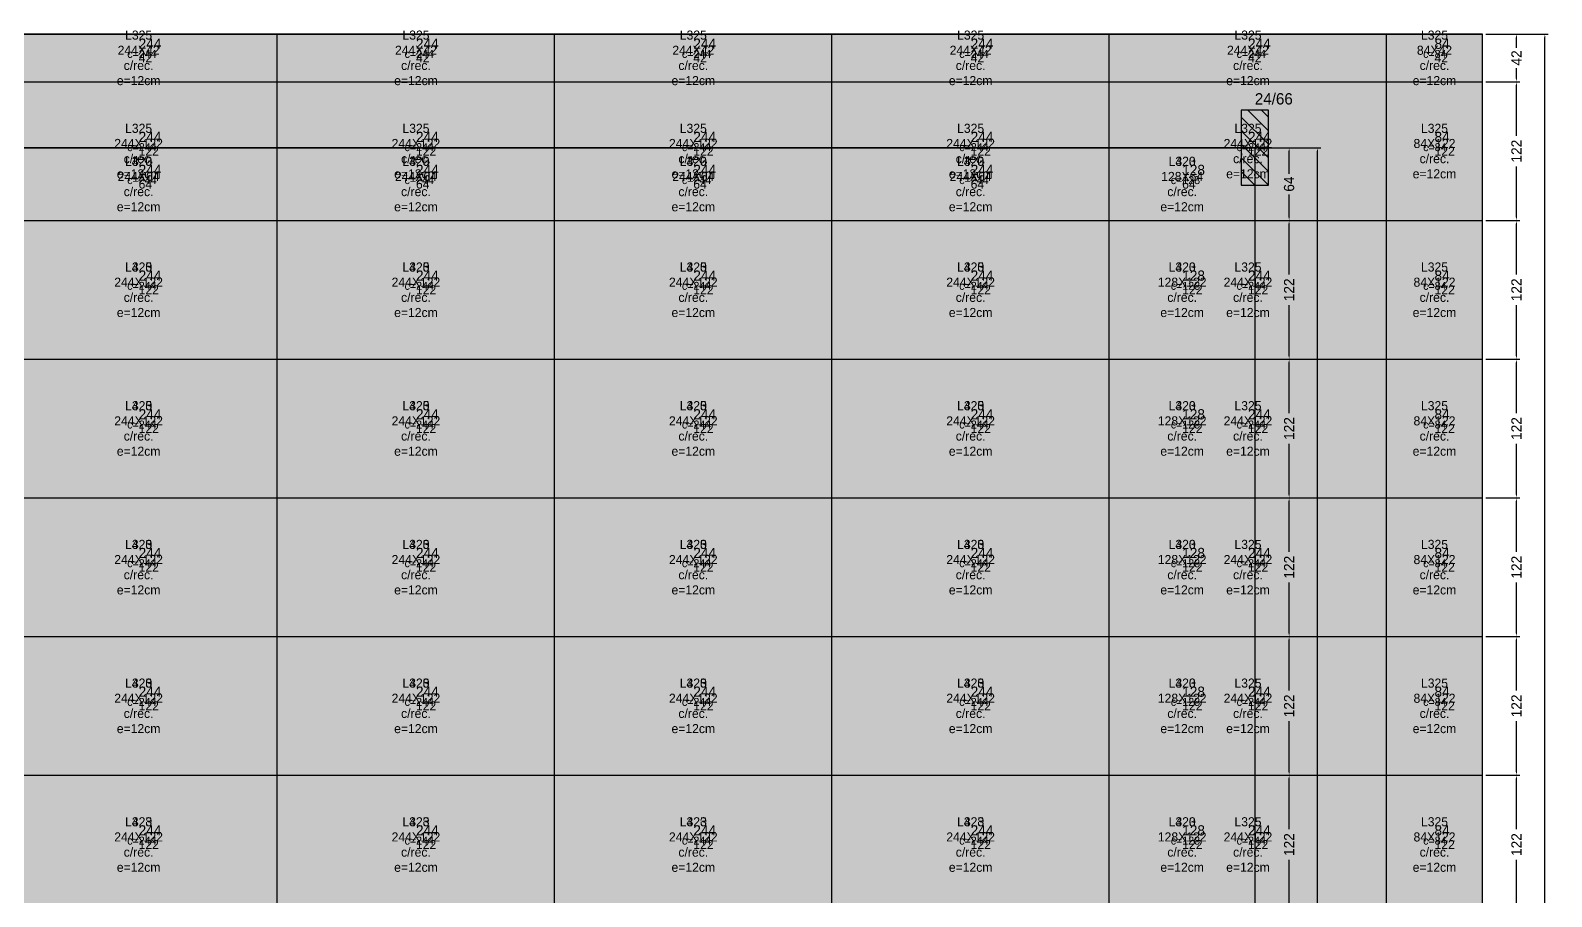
# Model space of a CAD drawing. Extents: x -13000 to 6245, y -61 to 2973.
# Drawn here: x 4907 to 6245, y 2211 to 2973 of the extents above; entities that cross this region are included whole.
import ezdxf

# ---------------------------------------------------------------- set-up
doc = ezdxf.new("R2010")
doc.units = 0
for name, color, linetype in [('3', 3, 'Continuous'), ('4', 4, 'Continuous'), ('7', 7, 'Continuous'), ('AUX00', 7, 'Continuous'), ('Hachura', 251, 'Continuous'), ('Painéis', 200, 'Continuous')]:
    doc.layers.add(name, color=color, linetype=linetype)
doc.dimstyles.new('COTA PAINEL-50', dxfattribs={"dimtxt": 9, "dimasz": 3, "dimexe": 3, "dimexo": 3, "dimgap": 3, "dimtad": 1, "dimdec": 1, "dimcen": 2.5, "dimclrd": 4, "dimclre": 4, "dimclrt": 240, "dimazin": 3, "dimtfac": 1, "dimtmove": 0, "dimatfit": 3})

# ---------------------------------------------------------------- blocks, each defined once
blk = doc.blocks.new('_CLOSEDFILLED')
at = {"color": 0, "linetype": 'BYBLOCK'}
blk.add_solid([(-1, 0.16), (0, 0), (-1, -0.16)], dxfattribs=at)
blk = doc.blocks.new('*D563')
at = {"color": 4}
for p, q in [((5987.2, 2318), (6017.2, 2318)), ((6014.2, 2270.5), (6014.2, 2315)), ((6014.2, 2199), (6014.2, 2243.5)), ((5987.2, 2196), (6017.2, 2196))]:
    blk.add_line(p, q, dxfattribs=at)
at = {"layer": 'Defpoints'}
for p in [(5984.2, 2318), (5984.2, 2196), (6014.2, 2196)]:
    blk.add_point(p, dxfattribs=at)
at = {"layer": 'Painéis', "color": 4, "xscale": 3, "yscale": 3}
for p, rotation in [((6014.2, 2318), 90), ((6014.2, 2196), 270)]:
    blk.add_blockref('_CLOSEDFILLED', p, dxfattribs=dict(at, rotation=rotation))
at = {"layer": 'Painéis', "color": 240, "insert": (6014.2, 2257), "char_height": 9, "attachment_point": 5, "rotation": 90}
blk.add_mtext('122', dxfattribs=at)
blk = doc.blocks.new('*D564')
at = {"color": 4}
for p, q in [((5987.2, 2440), (6017.2, 2440)), ((6014.2, 2392.5), (6014.2, 2437)), ((6014.2, 2321), (6014.2, 2365.5)), ((5987.2, 2318), (6017.2, 2318))]:
    blk.add_line(p, q, dxfattribs=at)
at = {"layer": 'Defpoints'}
for p in [(5984.2, 2440), (5984.2, 2318), (6014.2, 2318)]:
    blk.add_point(p, dxfattribs=at)
at = {"layer": 'Painéis', "color": 4, "xscale": 3, "yscale": 3}
for p, rotation in [((6014.2, 2440), 90), ((6014.2, 2318), 270)]:
    blk.add_blockref('_CLOSEDFILLED', p, dxfattribs=dict(at, rotation=rotation))
at = {"layer": 'Painéis', "color": 240, "insert": (6014.2, 2379), "char_height": 9, "attachment_point": 5, "rotation": 90}
blk.add_mtext('122', dxfattribs=at)
blk = doc.blocks.new('*D565')
at = {"color": 4}
for p, q in [((5987.2, 2562), (6017.2, 2562)), ((6014.2, 2514.5), (6014.2, 2559)), ((6014.2, 2443), (6014.2, 2487.5)), ((5987.2, 2440), (6017.2, 2440))]:
    blk.add_line(p, q, dxfattribs=at)
at = {"layer": 'Defpoints'}
for p in [(5984.2, 2562), (5984.2, 2440), (6014.2, 2440)]:
    blk.add_point(p, dxfattribs=at)
at = {"layer": 'Painéis', "color": 4, "xscale": 3, "yscale": 3}
for p, rotation in [((6014.2, 2562), 90), ((6014.2, 2440), 270)]:
    blk.add_blockref('_CLOSEDFILLED', p, dxfattribs=dict(at, rotation=rotation))
at = {"layer": 'Painéis', "color": 240, "insert": (6014.2, 2501), "char_height": 9, "attachment_point": 5, "rotation": 90}
blk.add_mtext('122', dxfattribs=at)
blk = doc.blocks.new('*D566')
at = {"color": 4}
for p, q in [((5987.2, 2684), (6017.2, 2684)), ((6014.2, 2636.5), (6014.2, 2681)), ((6014.2, 2565), (6014.2, 2609.5)), ((5987.2, 2562), (6017.2, 2562))]:
    blk.add_line(p, q, dxfattribs=at)
at = {"layer": 'Defpoints'}
for p in [(5984.2, 2684), (5984.2, 2562), (6014.2, 2562)]:
    blk.add_point(p, dxfattribs=at)
at = {"layer": 'Painéis', "color": 4, "xscale": 3, "yscale": 3}
for p, rotation in [((6014.2, 2684), 90), ((6014.2, 2562), 270)]:
    blk.add_blockref('_CLOSEDFILLED', p, dxfattribs=dict(at, rotation=rotation))
at = {"layer": 'Painéis', "color": 240, "insert": (6014.2, 2623), "char_height": 9, "attachment_point": 5, "rotation": 90}
blk.add_mtext('122', dxfattribs=at)
blk = doc.blocks.new('*D567')
at = {"color": 4}
for p, q in [((5987.2, 2806), (6017.2, 2806)), ((6014.2, 2758.5), (6014.2, 2803)), ((6014.2, 2687), (6014.2, 2731.5)), ((5987.2, 2684), (6017.2, 2684))]:
    blk.add_line(p, q, dxfattribs=at)
at = {"layer": 'Defpoints'}
for p in [(5984.2, 2806), (5984.2, 2684), (6014.2, 2684)]:
    blk.add_point(p, dxfattribs=at)
at = {"layer": 'Painéis', "color": 4, "xscale": 3, "yscale": 3}
for p, rotation in [((6014.2, 2806), 90), ((6014.2, 2684), 270)]:
    blk.add_blockref('_CLOSEDFILLED', p, dxfattribs=dict(at, rotation=rotation))
at = {"layer": 'Painéis', "color": 240, "insert": (6014.2, 2745), "char_height": 9, "attachment_point": 5, "rotation": 90}
blk.add_mtext('122', dxfattribs=at)
blk = doc.blocks.new('*D568')
at = {"color": 4}
for p, q in [((5987.2, 2870), (6017.2, 2870)), ((6014.2, 2847), (6014.2, 2867)), ((6014.2, 2809), (6014.2, 2829)), ((5987.2, 2806), (6017.2, 2806))]:
    blk.add_line(p, q, dxfattribs=at)
at = {"layer": 'Defpoints'}
for p in [(5984.2, 2870), (5984.2, 2806), (6014.2, 2806)]:
    blk.add_point(p, dxfattribs=at)
at = {"layer": 'Painéis', "color": 4, "xscale": 3, "yscale": 3}
for p, rotation in [((6014.2, 2870), 90), ((6014.2, 2806), 270)]:
    blk.add_blockref('_CLOSEDFILLED', p, dxfattribs=dict(at, rotation=rotation))
at = {"layer": 'Painéis', "color": 240, "insert": (6014.2, 2838), "char_height": 9, "attachment_point": 5, "rotation": 90}
blk.add_mtext('64', dxfattribs=at)
blk = doc.blocks.new('*D569')
at = {"color": 4}
for p, q in [((5987.2, 2870), (6042.2, 2870)), ((6039.2, 1453), (6039.2, 2867)), ((6039.2, 3), (6039.2, 1417)), ((5987.2, 0), (6042.2, 0))]:
    blk.add_line(p, q, dxfattribs=at)
at = {"layer": 'Defpoints'}
for p in [(5984.2, 2870), (5984.2, 0), (6039.2, 0)]:
    blk.add_point(p, dxfattribs=at)
at = {"layer": 'Painéis', "color": 4, "xscale": 3, "yscale": 3}
for p, rotation in [((6039.2, 2870), 90), ((6039.2, 0), 270)]:
    blk.add_blockref('_CLOSEDFILLED', p, dxfattribs=dict(at, rotation=rotation))
at = {"layer": 'Painéis', "color": 240, "insert": (6039.2, 1435), "char_height": 9, "attachment_point": 5, "rotation": 90}
blk.add_mtext('2870', dxfattribs=at)
blk = doc.blocks.new('*D620')
at = {"color": 4}
for p, q in [((6187.2, 2318), (6217.2, 2318)), ((6214.2, 2270.5), (6214.2, 2315)), ((6214.2, 2199), (6214.2, 2243.5)), ((6187.2, 2196), (6217.2, 2196))]:
    blk.add_line(p, q, dxfattribs=at)
at = {"layer": 'Defpoints'}
for p in [(6184.2, 2318), (6184.2, 2196), (6214.2, 2196)]:
    blk.add_point(p, dxfattribs=at)
at = {"layer": 'Painéis', "color": 4, "xscale": 3, "yscale": 3}
for p, rotation in [((6214.2, 2318), 90), ((6214.2, 2196), 270)]:
    blk.add_blockref('_CLOSEDFILLED', p, dxfattribs=dict(at, rotation=rotation))
at = {"layer": 'Painéis', "color": 240, "insert": (6214.2, 2257), "char_height": 9, "attachment_point": 5, "rotation": 90}
blk.add_mtext('122', dxfattribs=at)
blk = doc.blocks.new('*D621')
at = {"color": 4}
for p, q in [((6187.2, 2440), (6217.2, 2440)), ((6214.2, 2392.5), (6214.2, 2437)), ((6214.2, 2321), (6214.2, 2365.5)), ((6187.2, 2318), (6217.2, 2318))]:
    blk.add_line(p, q, dxfattribs=at)
at = {"layer": 'Defpoints'}
for p in [(6184.2, 2440), (6184.2, 2318), (6214.2, 2318)]:
    blk.add_point(p, dxfattribs=at)
at = {"layer": 'Painéis', "color": 4, "xscale": 3, "yscale": 3}
for p, rotation in [((6214.2, 2440), 90), ((6214.2, 2318), 270)]:
    blk.add_blockref('_CLOSEDFILLED', p, dxfattribs=dict(at, rotation=rotation))
at = {"layer": 'Painéis', "color": 240, "insert": (6214.2, 2379), "char_height": 9, "attachment_point": 5, "rotation": 90}
blk.add_mtext('122', dxfattribs=at)
blk = doc.blocks.new('*D622')
at = {"color": 4}
for p, q in [((6187.2, 2562), (6217.2, 2562)), ((6214.2, 2514.5), (6214.2, 2559)), ((6214.2, 2443), (6214.2, 2487.5)), ((6187.2, 2440), (6217.2, 2440))]:
    blk.add_line(p, q, dxfattribs=at)
at = {"layer": 'Defpoints'}
for p in [(6184.2, 2562), (6184.2, 2440), (6214.2, 2440)]:
    blk.add_point(p, dxfattribs=at)
at = {"layer": 'Painéis', "color": 4, "xscale": 3, "yscale": 3}
for p, rotation in [((6214.2, 2562), 90), ((6214.2, 2440), 270)]:
    blk.add_blockref('_CLOSEDFILLED', p, dxfattribs=dict(at, rotation=rotation))
at = {"layer": 'Painéis', "color": 240, "insert": (6214.2, 2501), "char_height": 9, "attachment_point": 5, "rotation": 90}
blk.add_mtext('122', dxfattribs=at)
blk = doc.blocks.new('*D623')
at = {"color": 4}
for p, q in [((6187.2, 2684), (6217.2, 2684)), ((6214.2, 2636.5), (6214.2, 2681)), ((6214.2, 2565), (6214.2, 2609.5)), ((6187.2, 2562), (6217.2, 2562))]:
    blk.add_line(p, q, dxfattribs=at)
at = {"layer": 'Defpoints'}
for p in [(6184.2, 2684), (6184.2, 2562), (6214.2, 2562)]:
    blk.add_point(p, dxfattribs=at)
at = {"layer": 'Painéis', "color": 4, "xscale": 3, "yscale": 3}
for p, rotation in [((6214.2, 2684), 90), ((6214.2, 2562), 270)]:
    blk.add_blockref('_CLOSEDFILLED', p, dxfattribs=dict(at, rotation=rotation))
at = {"layer": 'Painéis', "color": 240, "insert": (6214.2, 2623), "char_height": 9, "attachment_point": 5, "rotation": 90}
blk.add_mtext('122', dxfattribs=at)
blk = doc.blocks.new('*D624')
at = {"color": 4}
for p, q in [((6187.2, 2806), (6217.2, 2806)), ((6214.2, 2758.5), (6214.2, 2803)), ((6214.2, 2687), (6214.2, 2731.5)), ((6187.2, 2684), (6217.2, 2684))]:
    blk.add_line(p, q, dxfattribs=at)
at = {"layer": 'Defpoints'}
for p in [(6184.2, 2806), (6184.2, 2684), (6214.2, 2684)]:
    blk.add_point(p, dxfattribs=at)
at = {"layer": 'Painéis', "color": 4, "xscale": 3, "yscale": 3}
for p, rotation in [((6214.2, 2806), 90), ((6214.2, 2684), 270)]:
    blk.add_blockref('_CLOSEDFILLED', p, dxfattribs=dict(at, rotation=rotation))
at = {"layer": 'Painéis', "color": 240, "insert": (6214.2, 2745), "char_height": 9, "attachment_point": 5, "rotation": 90}
blk.add_mtext('122', dxfattribs=at)
blk = doc.blocks.new('*D625')
at = {"color": 4}
for p, q in [((6187.2, 2928), (6217.2, 2928)), ((6214.2, 2880.5), (6214.2, 2925)), ((6214.2, 2809), (6214.2, 2853.5)), ((6187.2, 2806), (6217.2, 2806))]:
    blk.add_line(p, q, dxfattribs=at)
at = {"layer": 'Defpoints'}
for p in [(6184.2, 2928), (6184.2, 2806), (6214.2, 2806)]:
    blk.add_point(p, dxfattribs=at)
at = {"layer": 'Painéis', "color": 4, "xscale": 3, "yscale": 3}
for p, rotation in [((6214.2, 2928), 90), ((6214.2, 2806), 270)]:
    blk.add_blockref('_CLOSEDFILLED', p, dxfattribs=dict(at, rotation=rotation))
at = {"layer": 'Painéis', "color": 240, "insert": (6214.2, 2867), "char_height": 9, "attachment_point": 5, "rotation": 90}
blk.add_mtext('122', dxfattribs=at)
blk = doc.blocks.new('*D626')
at = {"color": 4}
for p, q in [((6187.2, 2970), (6217.2, 2970)), ((6214.2, 2958), (6214.2, 2967)), ((6214.2, 2931), (6214.2, 2940)), ((6187.2, 2928), (6217.2, 2928))]:
    blk.add_line(p, q, dxfattribs=at)
at = {"layer": 'Defpoints'}
for p in [(6184.2, 2970), (6184.2, 2928), (6214.2, 2928)]:
    blk.add_point(p, dxfattribs=at)
at = {"layer": 'Painéis', "color": 4, "xscale": 3, "yscale": 3}
for p, rotation in [((6214.2, 2970), 90), ((6214.2, 2928), 270)]:
    blk.add_blockref('_CLOSEDFILLED', p, dxfattribs=dict(at, rotation=rotation))
at = {"layer": 'Painéis', "color": 240, "insert": (6214.2, 2949), "char_height": 9, "attachment_point": 5, "rotation": 90}
blk.add_mtext('42', dxfattribs=at)
blk = doc.blocks.new('*D627')
at = {"color": 4}
for p, q in [((6187.2, 2970), (6242.2, 2970)), ((6239.2, 1503), (6239.2, 2967)), ((6239.2, 3), (6239.2, 1467)), ((6187.2, 0), (6242.2, 0))]:
    blk.add_line(p, q, dxfattribs=at)
at = {"layer": 'Defpoints'}
for p in [(6184.2, 2970), (6184.2, 0), (6239.2, 0)]:
    blk.add_point(p, dxfattribs=at)
at = {"layer": 'Painéis', "color": 4, "xscale": 3, "yscale": 3}
for p, rotation in [((6239.2, 2970), 90), ((6239.2, 0), 270)]:
    blk.add_blockref('_CLOSEDFILLED', p, dxfattribs=dict(at, rotation=rotation))
at = {"layer": 'Painéis', "color": 240, "insert": (6239.2, 1485), "char_height": 9, "attachment_point": 5, "rotation": 90}
blk.add_mtext('2970', dxfattribs=at)
blk = doc.blocks.new('*D837')
at = {"color": 4}
for p, q in [((5987.2, 2318), (6017.2, 2318)), ((6014.2, 2270.5), (6014.2, 2315)), ((6014.2, 2199), (6014.2, 2243.5)), ((5987.2, 2196), (6017.2, 2196))]:
    blk.add_line(p, q, dxfattribs=at)
at = {"layer": 'Defpoints'}
for p in [(5984.2, 2318), (5984.2, 2196), (6014.2, 2196)]:
    blk.add_point(p, dxfattribs=at)
at = {"layer": 'Painéis', "color": 4, "xscale": 3, "yscale": 3}
for p, rotation in [((6014.2, 2318), 90), ((6014.2, 2196), 270)]:
    blk.add_blockref('_CLOSEDFILLED', p, dxfattribs=dict(at, rotation=rotation))
at = {"layer": 'Painéis', "color": 240, "insert": (6014.2, 2257), "char_height": 9, "attachment_point": 5, "rotation": 90}
blk.add_mtext('122', dxfattribs=at)
blk = doc.blocks.new('*D838')
at = {"color": 4}
for p, q in [((5987.2, 2440), (6017.2, 2440)), ((6014.2, 2392.5), (6014.2, 2437)), ((6014.2, 2321), (6014.2, 2365.5)), ((5987.2, 2318), (6017.2, 2318))]:
    blk.add_line(p, q, dxfattribs=at)
at = {"layer": 'Defpoints'}
for p in [(5984.2, 2440), (5984.2, 2318), (6014.2, 2318)]:
    blk.add_point(p, dxfattribs=at)
at = {"layer": 'Painéis', "color": 4, "xscale": 3, "yscale": 3}
for p, rotation in [((6014.2, 2440), 90), ((6014.2, 2318), 270)]:
    blk.add_blockref('_CLOSEDFILLED', p, dxfattribs=dict(at, rotation=rotation))
at = {"layer": 'Painéis', "color": 240, "insert": (6014.2, 2379), "char_height": 9, "attachment_point": 5, "rotation": 90}
blk.add_mtext('122', dxfattribs=at)
blk = doc.blocks.new('*D839')
at = {"color": 4}
for p, q in [((5987.2, 2562), (6017.2, 2562)), ((6014.2, 2514.5), (6014.2, 2559)), ((6014.2, 2443), (6014.2, 2487.5)), ((5987.2, 2440), (6017.2, 2440))]:
    blk.add_line(p, q, dxfattribs=at)
at = {"layer": 'Defpoints'}
for p in [(5984.2, 2562), (5984.2, 2440), (6014.2, 2440)]:
    blk.add_point(p, dxfattribs=at)
at = {"layer": 'Painéis', "color": 4, "xscale": 3, "yscale": 3}
for p, rotation in [((6014.2, 2562), 90), ((6014.2, 2440), 270)]:
    blk.add_blockref('_CLOSEDFILLED', p, dxfattribs=dict(at, rotation=rotation))
at = {"layer": 'Painéis', "color": 240, "insert": (6014.2, 2501), "char_height": 9, "attachment_point": 5, "rotation": 90}
blk.add_mtext('122', dxfattribs=at)
blk = doc.blocks.new('*D840')
at = {"color": 4}
for p, q in [((5987.2, 2684), (6017.2, 2684)), ((6014.2, 2636.5), (6014.2, 2681)), ((6014.2, 2565), (6014.2, 2609.5)), ((5987.2, 2562), (6017.2, 2562))]:
    blk.add_line(p, q, dxfattribs=at)
at = {"layer": 'Defpoints'}
for p in [(5984.2, 2684), (5984.2, 2562), (6014.2, 2562)]:
    blk.add_point(p, dxfattribs=at)
at = {"layer": 'Painéis', "color": 4, "xscale": 3, "yscale": 3}
for p, rotation in [((6014.2, 2684), 90), ((6014.2, 2562), 270)]:
    blk.add_blockref('_CLOSEDFILLED', p, dxfattribs=dict(at, rotation=rotation))
at = {"layer": 'Painéis', "color": 240, "insert": (6014.2, 2623), "char_height": 9, "attachment_point": 5, "rotation": 90}
blk.add_mtext('122', dxfattribs=at)
blk = doc.blocks.new('*D841')
at = {"color": 4}
for p, q in [((5987.2, 2806), (6017.2, 2806)), ((6014.2, 2758.5), (6014.2, 2803)), ((6014.2, 2687), (6014.2, 2731.5)), ((5987.2, 2684), (6017.2, 2684))]:
    blk.add_line(p, q, dxfattribs=at)
at = {"layer": 'Defpoints'}
for p in [(5984.2, 2806), (5984.2, 2684), (6014.2, 2684)]:
    blk.add_point(p, dxfattribs=at)
at = {"layer": 'Painéis', "color": 4, "xscale": 3, "yscale": 3}
for p, rotation in [((6014.2, 2806), 90), ((6014.2, 2684), 270)]:
    blk.add_blockref('_CLOSEDFILLED', p, dxfattribs=dict(at, rotation=rotation))
at = {"layer": 'Painéis', "color": 240, "insert": (6014.2, 2745), "char_height": 9, "attachment_point": 5, "rotation": 90}
blk.add_mtext('122', dxfattribs=at)
blk = doc.blocks.new('*D842')
at = {"color": 4}
for p, q in [((5987.2, 2870), (6017.2, 2870)), ((6014.2, 2847), (6014.2, 2867)), ((6014.2, 2809), (6014.2, 2829)), ((5987.2, 2806), (6017.2, 2806))]:
    blk.add_line(p, q, dxfattribs=at)
at = {"layer": 'Defpoints'}
for p in [(5984.2, 2870), (5984.2, 2806), (6014.2, 2806)]:
    blk.add_point(p, dxfattribs=at)
at = {"layer": 'Painéis', "color": 4, "xscale": 3, "yscale": 3}
for p, rotation in [((6014.2, 2870), 90), ((6014.2, 2806), 270)]:
    blk.add_blockref('_CLOSEDFILLED', p, dxfattribs=dict(at, rotation=rotation))
at = {"layer": 'Painéis', "color": 240, "insert": (6014.2, 2838), "char_height": 9, "attachment_point": 5, "rotation": 90}
blk.add_mtext('64', dxfattribs=at)
blk = doc.blocks.new('*D843')
at = {"color": 4}
for p, q in [((5987.2, 2870), (6042.2, 2870)), ((6039.2, 1453), (6039.2, 2867)), ((6039.2, 3), (6039.2, 1417)), ((5987.2, 0), (6042.2, 0))]:
    blk.add_line(p, q, dxfattribs=at)
at = {"layer": 'Defpoints'}
for p in [(5984.2, 2870), (5984.2, 0), (6039.2, 0)]:
    blk.add_point(p, dxfattribs=at)
at = {"layer": 'Painéis', "color": 4, "xscale": 3, "yscale": 3}
for p, rotation in [((6039.2, 2870), 90), ((6039.2, 0), 270)]:
    blk.add_blockref('_CLOSEDFILLED', p, dxfattribs=dict(at, rotation=rotation))
at = {"layer": 'Painéis', "color": 240, "insert": (6039.2, 1435), "char_height": 9, "attachment_point": 5, "rotation": 90}
blk.add_mtext('2870', dxfattribs=at)

msp = doc.modelspace()

# ---------------------------------------------------------------- hatches: boundary and pattern name
at = {"layer": 'Hachura'}
h = msp.add_hatch(color=7, dxfattribs=at)
h.dxf.hatch_style = 1
h.paths.add_polyline_path([(0, 0), (6184.2, 0), (6184.2, 2970), (0, 2970)])
h = msp.add_hatch(color=7, dxfattribs=at)
h.dxf.hatch_style = 1
h.paths.add_polyline_path([(0, 0), (5984.2, 0), (5984.2, 2870), (0, 2870)])
h = msp.add_hatch(color=7, dxfattribs=at)
h.dxf.hatch_style = 1
h.paths.add_polyline_path([(0, 0), (5984.2, 0), (5984.2, 2870), (0, 2870)])

# ---------------------------------------------------------------- linework, layer by layer
at = {"layer": '3'}
for p, q in [((6184.2, 2970), (0, 2970)), ((6184.2, 0), (6184.2, 2970)), ((5996, 2873), (5972, 2897)), ((5996, 2885), (5978, 2903)), ((5996, 2897), (5990, 2903)), ((5996, 2861), (5972, 2885)), ((5984.2, 2870), (0, 2870)), ((5984.2, 2870), (0, 2870)), ((5996, 2849), (5972, 2873)), ((5984.2, 0), (5984.2, 2870)), ((5984.2, 0), (5984.2, 2870)), ((5996, 2837), (5972, 2861)), ((5984, 2837), (5972, 2849))]:
    msp.add_line(p, q, dxfattribs=at)
at = {"layer": '3', "lineweight": 25}
for points in [[(0, 0), (6184.2, 0), (6184.2, 2970), (0, 2970)], [(0, 0), (5984.2, 0), (5984.2, 2870), (0, 2870)], [(0, 0), (5984.2, 0), (5984.2, 2870), (0, 2870)]]:
    msp.add_lwpolyline(points, close=True, dxfattribs=at)
at = {"layer": '3'}
for points in [[(0, 2970), (6184.2, 2970)], [(5124, 0), (5124, 2970)], [(5368, 0), (5368, 2970)], [(5612, 0), (5612, 2970)], [(5856, 0), (5856, 2970)], [(6100, 0), (6100, 2970)], [(6184.2, 0), (6184.2, 2970)], [(0, 2928), (6184.2, 2928)], [(0, 2870), (5984.2, 2870)], [(0, 2870), (5984.2, 2870)], [(5124, 0), (5124, 2870)], [(5124, 0), (5124, 2870)], [(5368, 0), (5368, 2870)], [(5368, 0), (5368, 2870)], [(5612, 0), (5612, 2870)], [(5612, 0), (5612, 2870)], [(5856, 0), (5856, 2870)], [(5856, 0), (5856, 2870)], [(5984.2, 0), (5984.2, 2870)], [(5984.2, 0), (5984.2, 2870)], [(0, 2806), (5984.2, 2806)], [(0, 2806), (6184.2, 2806)], [(0, 2806), (5984.2, 2806)], [(0, 2684), (5984.2, 2684)], [(0, 2684), (6184.2, 2684)], [(0, 2684), (5984.2, 2684)], [(0, 2562), (5984.2, 2562)], [(0, 2562), (6184.2, 2562)], [(0, 2562), (5984.2, 2562)], [(0, 2440), (5984.2, 2440)], [(0, 2440), (6184.2, 2440)], [(0, 2440), (5984.2, 2440)], [(0, 2318), (5984.2, 2318)], [(0, 2318), (6184.2, 2318)], [(0, 2318), (5984.2, 2318)]]:
    msp.add_lwpolyline(points, dxfattribs=at)
at = {"layer": '7'}
msp.add_lwpolyline([(5972, 2837), (5996, 2837), (5996, 2903), (5972, 2903), (5972, 2837)], dxfattribs=at)
at = {"layer": 'Painéis', "lineweight": 18}
for p, q in [((0, 2970), (6184.2, 2970)), ((5124, 0), (5124, 2970)), ((5368, 0), (5368, 2970)), ((5612, 0), (5612, 2970)), ((5856, 0), (5856, 2970)), ((6100, 0), (6100, 2970)), ((6184.2, 0), (6184.2, 2970)), ((0, 2928), (6184.2, 2928)), ((0, 2870), (5984.2, 2870)), ((0, 2870), (5984.2, 2870)), ((5124, 0), (5124, 2870)), ((5124, 0), (5124, 2870)), ((5368, 0), (5368, 2870)), ((5368, 0), (5368, 2870)), ((5612, 0), (5612, 2870)), ((5612, 0), (5612, 2870)), ((5856, 0), (5856, 2870)), ((5856, 0), (5856, 2870)), ((5984.2, 0), (5984.2, 2870)), ((5984.2, 0), (5984.2, 2870)), ((0, 2806), (5984.2, 2806)), ((0, 2806), (6184.2, 2806)), ((0, 2806), (5984.2, 2806)), ((0, 2684), (5984.2, 2684)), ((0, 2684), (6184.2, 2684)), ((0, 2684), (5984.2, 2684)), ((0, 2562), (5984.2, 2562)), ((0, 2562), (6184.2, 2562)), ((0, 2562), (5984.2, 2562)), ((0, 2440), (5984.2, 2440)), ((0, 2440), (6184.2, 2440)), ((0, 2440), (5984.2, 2440)), ((0, 2318), (5984.2, 2318)), ((0, 2318), (6184.2, 2318)), ((0, 2318), (5984.2, 2318))]:
    msp.add_line(p, q, dxfattribs=at)

# ---------------------------------------------------------------- texts
at = {"layer": '3'}
for s, height, p in [('c=244', 7, (4992, 2949)), ('c=244', 7, (5236, 2949)), ('c=244', 7, (5480, 2949)), ('c=244', 7, (5724, 2949)), ('c=244', 7, (5968, 2949)), ('c=84', 7, (6132.1, 2949)), ('24/66', 10, (5984, 2908)), ('c=244', 7, (4992, 2867)), ('c=244', 7, (5236, 2867)), ('c=244', 7, (5480, 2867)), ('c=244', 7, (5724, 2867)), ('c=244', 7, (5968, 2867)), ('c=84', 7, (6132.1, 2867)), ('c=244', 7, (4992, 2838)), ('c=244', 7, (4992, 2838)), ('c=244', 7, (5236, 2838)), ('c=244', 7, (5236, 2838)), ('c=244', 7, (5480, 2838)), ('c=244', 7, (5480, 2838)), ('c=244', 7, (5724, 2838)), ('c=244', 7, (5724, 2838)), ('c=128', 7, (5910.1, 2838)), ('c=128', 7, (5910.1, 2838)), ('c=244', 7, (4992, 2745)), ('c=244', 7, (4992, 2745)), ('c=244', 7, (4992, 2745)), ('c=244', 7, (5236, 2745)), ('c=244', 7, (5236, 2745)), ('c=244', 7, (5236, 2745)), ('c=244', 7, (5480, 2745)), ('c=244', 7, (5480, 2745)), ('c=244', 7, (5480, 2745)), ('c=244', 7, (5724, 2745)), ('c=244', 7, (5724, 2745)), ('c=244', 7, (5724, 2745)), ('c=128', 7, (5910.1, 2745)), ('c=128', 7, (5910.1, 2745)), ('c=244', 7, (5968, 2745)), ('c=84', 7, (6132.1, 2745)), ('c=244', 7, (4992, 2623)), ('c=244', 7, (4992, 2623)), ('c=244', 7, (4992, 2623)), ('c=244', 7, (5236, 2623)), ('c=244', 7, (5236, 2623)), ('c=244', 7, (5236, 2623)), ('c=244', 7, (5480, 2623)), ('c=244', 7, (5480, 2623)), ('c=244', 7, (5480, 2623)), ('c=244', 7, (5724, 2623)), ('c=244', 7, (5724, 2623)), ('c=244', 7, (5724, 2623)), ('c=128', 7, (5910.1, 2623)), ('c=128', 7, (5910.1, 2623)), ('c=244', 7, (5968, 2623)), ('c=84', 7, (6132.1, 2623)), ('c=244', 7, (4992, 2501)), ('c=244', 7, (4992, 2501)), ('c=244', 7, (4992, 2501)), ('c=244', 7, (5236, 2501)), ('c=244', 7, (5236, 2501)), ('c=244', 7, (5236, 2501)), ('c=244', 7, (5480, 2501)), ('c=244', 7, (5480, 2501)), ('c=244', 7, (5480, 2501)), ('c=244', 7, (5724, 2501)), ('c=244', 7, (5724, 2501)), ('c=244', 7, (5724, 2501)), ('c=128', 7, (5910.1, 2501)), ('c=128', 7, (5910.1, 2501)), ('c=244', 7, (5968, 2501)), ('c=84', 7, (6132.1, 2501)), ('c=244', 7, (4992, 2379)), ('c=244', 7, (4992, 2379)), ('c=244', 7, (4992, 2379)), ('c=244', 7, (5236, 2379)), ('c=244', 7, (5236, 2379)), ('c=244', 7, (5236, 2379)), ('c=244', 7, (5480, 2379)), ('c=244', 7, (5480, 2379)), ('c=244', 7, (5480, 2379)), ('c=244', 7, (5724, 2379)), ('c=244', 7, (5724, 2379)), ('c=244', 7, (5724, 2379)), ('c=128', 7, (5910.1, 2379)), ('c=128', 7, (5910.1, 2379)), ('c=244', 7, (5968, 2379)), ('c=84', 7, (6132.1, 2379)), ('c=244', 7, (4992, 2257)), ('c=244', 7, (4992, 2257)), ('c=244', 7, (4992, 2257)), ('c=244', 7, (5236, 2257)), ('c=244', 7, (5236, 2257)), ('c=244', 7, (5236, 2257)), ('c=244', 7, (5480, 2257)), ('c=244', 7, (5480, 2257)), ('c=244', 7, (5480, 2257)), ('c=244', 7, (5724, 2257)), ('c=244', 7, (5724, 2257)), ('c=244', 7, (5724, 2257)), ('c=128', 7, (5910.1, 2257)), ('c=128', 7, (5910.1, 2257)), ('c=244', 7, (5968, 2257)), ('c=84', 7, (6132.1, 2257))]:
    msp.add_text(s, height=height, dxfattribs=at).set_placement(p)
at = {"layer": '4'}
for s, height, p in [('244', 9, (5002, 2957)), ('244', 9, (5246, 2957)), ('244', 9, (5490, 2957)), ('244', 9, (5734, 2957)), ('244', 9, (5978, 2957)), ('84', 9, (6142.1, 2957)), ('42', 8, (5002, 2945)), ('42', 8, (5246, 2945)), ('42', 8, (5490, 2945)), ('42', 8, (5734, 2945)), ('42', 8, (5978, 2945)), ('42', 8, (6142.1, 2945)), ('244', 9, (5002, 2875)), ('244', 9, (5246, 2875)), ('244', 9, (5490, 2875)), ('244', 9, (5734, 2875)), ('244', 9, (5978, 2875)), ('84', 9, (6142.1, 2875)), ('122', 8, (5002, 2863)), ('122', 8, (5246, 2863)), ('122', 8, (5490, 2863)), ('122', 8, (5734, 2863)), ('122', 8, (5978, 2863)), ('122', 8, (6142.1, 2863)), ('244', 9, (5002, 2846)), ('244', 9, (5002, 2846)), ('244', 9, (5246, 2846)), ('244', 9, (5246, 2846)), ('244', 9, (5490, 2846)), ('244', 9, (5490, 2846)), ('244', 9, (5734, 2846)), ('244', 9, (5734, 2846)), ('128', 9, (5920.1, 2846)), ('128', 9, (5920.1, 2846)), ('64', 8, (5002, 2834)), ('64', 8, (5002, 2834)), ('64', 8, (5246, 2834)), ('64', 8, (5246, 2834)), ('64', 8, (5490, 2834)), ('64', 8, (5490, 2834)), ('64', 8, (5734, 2834)), ('64', 8, (5734, 2834)), ('64', 8, (5920.1, 2834)), ('64', 8, (5920.1, 2834)), ('244', 9, (5002, 2753)), ('244', 9, (5002, 2753)), ('244', 9, (5002, 2753)), ('244', 9, (5246, 2753)), ('244', 9, (5246, 2753)), ('244', 9, (5246, 2753)), ('244', 9, (5490, 2753)), ('244', 9, (5490, 2753)), ('244', 9, (5490, 2753)), ('244', 9, (5734, 2753)), ('244', 9, (5734, 2753)), ('244', 9, (5734, 2753)), ('128', 9, (5920.1, 2753)), ('128', 9, (5920.1, 2753)), ('244', 9, (5978, 2753)), ('84', 9, (6142.1, 2753)), ('122', 8, (5002, 2741)), ('122', 8, (5002, 2741)), ('122', 8, (5002, 2741)), ('122', 8, (5246, 2741)), ('122', 8, (5246, 2741)), ('122', 8, (5246, 2741)), ('122', 8, (5490, 2741)), ('122', 8, (5490, 2741)), ('122', 8, (5490, 2741)), ('122', 8, (5734, 2741)), ('122', 8, (5734, 2741)), ('122', 8, (5734, 2741)), ('122', 8, (5920.1, 2741)), ('122', 8, (5920.1, 2741)), ('122', 8, (5978, 2741)), ('122', 8, (6142.1, 2741)), ('244', 9, (5002, 2631)), ('244', 9, (5002, 2631)), ('244', 9, (5002, 2631)), ('244', 9, (5246, 2631)), ('244', 9, (5246, 2631)), ('244', 9, (5246, 2631)), ('244', 9, (5490, 2631)), ('244', 9, (5490, 2631)), ('244', 9, (5490, 2631)), ('244', 9, (5734, 2631)), ('244', 9, (5734, 2631)), ('244', 9, (5734, 2631)), ('128', 9, (5920.1, 2631)), ('128', 9, (5920.1, 2631)), ('244', 9, (5978, 2631)), ('84', 9, (6142.1, 2631)), ('122', 8, (5002, 2619)), ('122', 8, (5002, 2619)), ('122', 8, (5002, 2619)), ('122', 8, (5246, 2619)), ('122', 8, (5246, 2619)), ('122', 8, (5246, 2619)), ('122', 8, (5490, 2619)), ('122', 8, (5490, 2619)), ('122', 8, (5490, 2619)), ('122', 8, (5734, 2619)), ('122', 8, (5734, 2619)), ('122', 8, (5734, 2619)), ('122', 8, (5920.1, 2619)), ('122', 8, (5920.1, 2619)), ('122', 8, (5978, 2619)), ('122', 8, (6142.1, 2619)), ('244', 9, (5002, 2509)), ('244', 9, (5002, 2509)), ('244', 9, (5002, 2509)), ('244', 9, (5246, 2509)), ('244', 9, (5246, 2509)), ('244', 9, (5246, 2509)), ('244', 9, (5490, 2509)), ('244', 9, (5490, 2509)), ('244', 9, (5490, 2509)), ('244', 9, (5734, 2509)), ('244', 9, (5734, 2509)), ('244', 9, (5734, 2509)), ('128', 9, (5920.1, 2509)), ('128', 9, (5920.1, 2509)), ('244', 9, (5978, 2509)), ('84', 9, (6142.1, 2509)), ('122', 8, (5002, 2497)), ('122', 8, (5002, 2497)), ('122', 8, (5002, 2497)), ('122', 8, (5246, 2497)), ('122', 8, (5246, 2497)), ('122', 8, (5246, 2497)), ('122', 8, (5490, 2497)), ('122', 8, (5490, 2497)), ('122', 8, (5490, 2497)), ('122', 8, (5734, 2497)), ('122', 8, (5734, 2497)), ('122', 8, (5734, 2497)), ('122', 8, (5920.1, 2497)), ('122', 8, (5920.1, 2497)), ('122', 8, (5978, 2497)), ('122', 8, (6142.1, 2497)), ('244', 9, (5002, 2387)), ('244', 9, (5002, 2387)), ('244', 9, (5002, 2387)), ('244', 9, (5246, 2387)), ('244', 9, (5246, 2387)), ('244', 9, (5246, 2387)), ('244', 9, (5490, 2387)), ('244', 9, (5490, 2387)), ('244', 9, (5490, 2387)), ('244', 9, (5734, 2387)), ('244', 9, (5734, 2387)), ('244', 9, (5734, 2387)), ('128', 9, (5920.1, 2387)), ('128', 9, (5920.1, 2387)), ('244', 9, (5978, 2387)), ('84', 9, (6142.1, 2387)), ('122', 8, (5002, 2375)), ('122', 8, (5002, 2375)), ('122', 8, (5002, 2375)), ('122', 8, (5246, 2375)), ('122', 8, (5246, 2375)), ('122', 8, (5246, 2375)), ('122', 8, (5490, 2375)), ('122', 8, (5490, 2375)), ('122', 8, (5490, 2375)), ('122', 8, (5734, 2375)), ('122', 8, (5734, 2375)), ('122', 8, (5734, 2375)), ('122', 8, (5920.1, 2375)), ('122', 8, (5920.1, 2375)), ('122', 8, (5978, 2375)), ('122', 8, (6142.1, 2375)), ('244', 9, (5002, 2265)), ('244', 9, (5002, 2265)), ('244', 9, (5002, 2265)), ('244', 9, (5246, 2265)), ('244', 9, (5246, 2265)), ('244', 9, (5246, 2265)), ('244', 9, (5490, 2265)), ('244', 9, (5490, 2265)), ('244', 9, (5490, 2265)), ('244', 9, (5734, 2265)), ('244', 9, (5734, 2265)), ('244', 9, (5734, 2265)), ('128', 9, (5920.1, 2265)), ('128', 9, (5920.1, 2265)), ('244', 9, (5978, 2265)), ('84', 9, (6142.1, 2265)), ('122', 8, (5002, 2253)), ('122', 8, (5002, 2253)), ('122', 8, (5002, 2253)), ('122', 8, (5246, 2253)), ('122', 8, (5246, 2253)), ('122', 8, (5246, 2253)), ('122', 8, (5490, 2253)), ('122', 8, (5490, 2253)), ('122', 8, (5490, 2253)), ('122', 8, (5734, 2253)), ('122', 8, (5734, 2253)), ('122', 8, (5734, 2253)), ('122', 8, (5920.1, 2253)), ('122', 8, (5920.1, 2253)), ('122', 8, (5978, 2253)), ('122', 8, (6142.1, 2253))]:
    msp.add_text(s, height=height, dxfattribs=at).set_placement(p)
at = {"layer": 'AUX00', "char_height": 8, "attachment_point": 5}
for s, insert in [('\\pxqc;L325^J244X42^Jc/rec.^Je=12cm', (5002, 2949)), ('\\pxqc;L325^J244X42^Jc/rec.^Je=12cm', (5246, 2949)), ('\\pxqc;L325^J244X42^Jc/rec.^Je=12cm', (5490, 2949)), ('\\pxqc;L325^J244X42^Jc/rec.^Je=12cm', (5734, 2949)), ('\\pxqc;L325^J244X42^Jc/rec.^Je=12cm', (5978, 2949)), ('\\pxqc;L325^J84X42^Jc/rec.^Je=12cm', (6142.1, 2949)), ('\\pxqc;L325^J244X122^Jc/rec.^Je=12cm', (5002, 2867)), ('\\pxqc;L325^J244X122^Jc/rec.^Je=12cm', (5246, 2867)), ('\\pxqc;L325^J244X122^Jc/rec.^Je=12cm', (5490, 2867)), ('\\pxqc;L325^J244X122^Jc/rec.^Je=12cm', (5734, 2867)), ('\\pxqc;L325^J244X122^Jc/rec.^Je=12cm', (5978, 2867)), ('\\pxqc;L325^J84X122^Jc/rec.^Je=12cm', (6142.1, 2867)), ('\\pxqc;L323^J244X64^Jc/rec.^Je=12cm', (5002, 2838)), ('\\pxqc;L420^J244X64^Jc/rec.^Je=12cm', (5002, 2838)), ('\\pxqc;L323^J244X64^Jc/rec.^Je=12cm', (5246, 2838)), ('\\pxqc;L420^J244X64^Jc/rec.^Je=12cm', (5246, 2838)), ('\\pxqc;L323^J244X64^Jc/rec.^Je=12cm', (5490, 2838)), ('\\pxqc;L420^J244X64^Jc/rec.^Je=12cm', (5490, 2838)), ('\\pxqc;L323^J244X64^Jc/rec.^Je=12cm', (5734, 2838)), ('\\pxqc;L420^J244X64^Jc/rec.^Je=12cm', (5734, 2838)), ('\\pxqc;L323^J128X64^Jc/rec.^Je=12cm', (5920.1, 2838)), ('\\pxqc;L420^J128X64^Jc/rec.^Je=12cm', (5920.1, 2838)), ('\\pxqc;L323^J244X122^Jc/rec.^Je=12cm', (5002, 2745)), ('\\pxqc;L325^J244X122^Jc/rec.^Je=12cm', (5002, 2745)), ('\\pxqc;L420^J244X122^Jc/rec.^Je=12cm', (5002, 2745)), ('\\pxqc;L323^J244X122^Jc/rec.^Je=12cm', (5246, 2745)), ('\\pxqc;L325^J244X122^Jc/rec.^Je=12cm', (5246, 2745)), ('\\pxqc;L420^J244X122^Jc/rec.^Je=12cm', (5246, 2745)), ('\\pxqc;L323^J244X122^Jc/rec.^Je=12cm', (5490, 2745)), ('\\pxqc;L325^J244X122^Jc/rec.^Je=12cm', (5490, 2745)), ('\\pxqc;L420^J244X122^Jc/rec.^Je=12cm', (5490, 2745)), ('\\pxqc;L323^J244X122^Jc/rec.^Je=12cm', (5734, 2745)), ('\\pxqc;L325^J244X122^Jc/rec.^Je=12cm', (5734, 2745)), ('\\pxqc;L420^J244X122^Jc/rec.^Je=12cm', (5734, 2745)), ('\\pxqc;L323^J128X122^Jc/rec.^Je=12cm', (5920.1, 2745)), ('\\pxqc;L420^J128X122^Jc/rec.^Je=12cm', (5920.1, 2745)), ('\\pxqc;L325^J244X122^Jc/rec.^Je=12cm', (5978, 2745)), ('\\pxqc;L325^J84X122^Jc/rec.^Je=12cm', (6142.1, 2745)), ('\\pxqc;L323^J244X122^Jc/rec.^Je=12cm', (5002, 2623)), ('\\pxqc;L325^J244X122^Jc/rec.^Je=12cm', (5002, 2623)), ('\\pxqc;L420^J244X122^Jc/rec.^Je=12cm', (5002, 2623)), ('\\pxqc;L323^J244X122^Jc/rec.^Je=12cm', (5246, 2623)), ('\\pxqc;L325^J244X122^Jc/rec.^Je=12cm', (5246, 2623)), ('\\pxqc;L420^J244X122^Jc/rec.^Je=12cm', (5246, 2623)), ('\\pxqc;L323^J244X122^Jc/rec.^Je=12cm', (5490, 2623)), ('\\pxqc;L325^J244X122^Jc/rec.^Je=12cm', (5490, 2623)), ('\\pxqc;L420^J244X122^Jc/rec.^Je=12cm', (5490, 2623)), ('\\pxqc;L323^J244X122^Jc/rec.^Je=12cm', (5734, 2623)), ('\\pxqc;L325^J244X122^Jc/rec.^Je=12cm', (5734, 2623)), ('\\pxqc;L420^J244X122^Jc/rec.^Je=12cm', (5734, 2623)), ('\\pxqc;L323^J128X122^Jc/rec.^Je=12cm', (5920.1, 2623)), ('\\pxqc;L420^J128X122^Jc/rec.^Je=12cm', (5920.1, 2623)), ('\\pxqc;L325^J244X122^Jc/rec.^Je=12cm', (5978, 2623)), ('\\pxqc;L325^J84X122^Jc/rec.^Je=12cm', (6142.1, 2623)), ('\\pxqc;L323^J244X122^Jc/rec.^Je=12cm', (5002, 2501)), ('\\pxqc;L325^J244X122^Jc/rec.^Je=12cm', (5002, 2501)), ('\\pxqc;L420^J244X122^Jc/rec.^Je=12cm', (5002, 2501)), ('\\pxqc;L323^J244X122^Jc/rec.^Je=12cm', (5246, 2501)), ('\\pxqc;L325^J244X122^Jc/rec.^Je=12cm', (5246, 2501)), ('\\pxqc;L420^J244X122^Jc/rec.^Je=12cm', (5246, 2501)), ('\\pxqc;L323^J244X122^Jc/rec.^Je=12cm', (5490, 2501)), ('\\pxqc;L325^J244X122^Jc/rec.^Je=12cm', (5490, 2501)), ('\\pxqc;L420^J244X122^Jc/rec.^Je=12cm', (5490, 2501)), ('\\pxqc;L323^J244X122^Jc/rec.^Je=12cm', (5734, 2501)), ('\\pxqc;L325^J244X122^Jc/rec.^Je=12cm', (5734, 2501)), ('\\pxqc;L420^J244X122^Jc/rec.^Je=12cm', (5734, 2501)), ('\\pxqc;L323^J128X122^Jc/rec.^Je=12cm', (5920.1, 2501)), ('\\pxqc;L420^J128X122^Jc/rec.^Je=12cm', (5920.1, 2501)), ('\\pxqc;L325^J244X122^Jc/rec.^Je=12cm', (5978, 2501)), ('\\pxqc;L325^J84X122^Jc/rec.^Je=12cm', (6142.1, 2501)), ('\\pxqc;L323^J244X122^Jc/rec.^Je=12cm', (5002, 2379)), ('\\pxqc;L325^J244X122^Jc/rec.^Je=12cm', (5002, 2379)), ('\\pxqc;L420^J244X122^Jc/rec.^Je=12cm', (5002, 2379)), ('\\pxqc;L323^J244X122^Jc/rec.^Je=12cm', (5246, 2379)), ('\\pxqc;L325^J244X122^Jc/rec.^Je=12cm', (5246, 2379)), ('\\pxqc;L420^J244X122^Jc/rec.^Je=12cm', (5246, 2379)), ('\\pxqc;L323^J244X122^Jc/rec.^Je=12cm', (5490, 2379)), ('\\pxqc;L325^J244X122^Jc/rec.^Je=12cm', (5490, 2379)), ('\\pxqc;L420^J244X122^Jc/rec.^Je=12cm', (5490, 2379)), ('\\pxqc;L323^J244X122^Jc/rec.^Je=12cm', (5734, 2379)), ('\\pxqc;L325^J244X122^Jc/rec.^Je=12cm', (5734, 2379)), ('\\pxqc;L420^J244X122^Jc/rec.^Je=12cm', (5734, 2379)), ('\\pxqc;L323^J128X122^Jc/rec.^Je=12cm', (5920.1, 2379)), ('\\pxqc;L420^J128X122^Jc/rec.^Je=12cm', (5920.1, 2379)), ('\\pxqc;L325^J244X122^Jc/rec.^Je=12cm', (5978, 2379)), ('\\pxqc;L325^J84X122^Jc/rec.^Je=12cm', (6142.1, 2379)), ('\\pxqc;L323^J244X122^Jc/rec.^Je=12cm', (5002, 2257)), ('\\pxqc;L325^J244X122^Jc/rec.^Je=12cm', (5002, 2257)), ('\\pxqc;L420^J244X122^Jc/rec.^Je=12cm', (5002, 2257)), ('\\pxqc;L323^J244X122^Jc/rec.^Je=12cm', (5246, 2257)), ('\\pxqc;L325^J244X122^Jc/rec.^Je=12cm', (5246, 2257)), ('\\pxqc;L420^J244X122^Jc/rec.^Je=12cm', (5246, 2257)), ('\\pxqc;L323^J244X122^Jc/rec.^Je=12cm', (5490, 2257)), ('\\pxqc;L325^J244X122^Jc/rec.^Je=12cm', (5490, 2257)), ('\\pxqc;L420^J244X122^Jc/rec.^Je=12cm', (5490, 2257)), ('\\pxqc;L323^J244X122^Jc/rec.^Je=12cm', (5734, 2257)), ('\\pxqc;L325^J244X122^Jc/rec.^Je=12cm', (5734, 2257)), ('\\pxqc;L420^J244X122^Jc/rec.^Je=12cm', (5734, 2257)), ('\\pxqc;L323^J128X122^Jc/rec.^Je=12cm', (5920.1, 2257)), ('\\pxqc;L420^J128X122^Jc/rec.^Je=12cm', (5920.1, 2257)), ('\\pxqc;L325^J244X122^Jc/rec.^Je=12cm', (5978, 2257)), ('\\pxqc;L325^J84X122^Jc/rec.^Je=12cm', (6142.1, 2257))]:
    msp.add_mtext(s, dxfattribs=dict(at, insert=insert))

# ---------------------------------------------------------------- dimensions: what is measured, and where the dimension line sits
at = {"layer": 'Painéis'}
for base, p1, p2, picture, middle in [((6214.2, 2928), (6184.2, 2928), (6184.2, 2970), '*D626', (6214.2, 2949)), ((6239.2, 0), (6184.2, 0), (6184.2, 2970), '*D627', (6239.2, 1485)), ((6214.2, 2806), (6184.2, 2806), (6184.2, 2928), '*D625', (6214.2, 2867)), ((6014.2, 2806), (5984.2, 2806), (5984.2, 2870), '*D568', (6014.2, 2838)), ((6039.2, 0), (5984.2, 0), (5984.2, 2870), '*D569', (6039.2, 1435)), ((6014.2, 2806), (5984.2, 2806), (5984.2, 2870), '*D842', (6014.2, 2838)), ((6039.2, 0), (5984.2, 0), (5984.2, 2870), '*D843', (6039.2, 1435)), ((6014.2, 2684), (5984.2, 2684), (5984.2, 2806), '*D567', (6014.2, 2745)), ((6014.2, 2684), (5984.2, 2684), (5984.2, 2806), '*D841', (6014.2, 2745)), ((6214.2, 2684), (6184.2, 2684), (6184.2, 2806), '*D624', (6214.2, 2745)), ((6014.2, 2562), (5984.2, 2562), (5984.2, 2684), '*D566', (6014.2, 2623)), ((6014.2, 2562), (5984.2, 2562), (5984.2, 2684), '*D840', (6014.2, 2623)), ((6214.2, 2562), (6184.2, 2562), (6184.2, 2684), '*D623', (6214.2, 2623)), ((6014.2, 2440), (5984.2, 2440), (5984.2, 2562), '*D565', (6014.2, 2501)), ((6014.2, 2440), (5984.2, 2440), (5984.2, 2562), '*D839', (6014.2, 2501)), ((6214.2, 2440), (6184.2, 2440), (6184.2, 2562), '*D622', (6214.2, 2501)), ((6014.2, 2318), (5984.2, 2318), (5984.2, 2440), '*D564', (6014.2, 2379)), ((6014.2, 2318), (5984.2, 2318), (5984.2, 2440), '*D838', (6014.2, 2379)), ((6214.2, 2318), (6184.2, 2318), (6184.2, 2440), '*D621', (6214.2, 2379)), ((6014.2, 2196), (5984.2, 2196), (5984.2, 2318), '*D563', (6014.2, 2257)), ((6014.2, 2196), (5984.2, 2196), (5984.2, 2318), '*D837', (6014.2, 2257)), ((6214.2, 2196), (6184.2, 2196), (6184.2, 2318), '*D620', (6214.2, 2257))]:
    dim = msp.add_linear_dim(base=base, p1=p1, p2=p2, angle=90, dimstyle='COTA PAINEL-50', dxfattribs=at)
    dim.commit()
    dim.dimension.update_dxf_attribs({"geometry": picture, "text_midpoint": middle})

doc.saveas('drawing.dxf')
